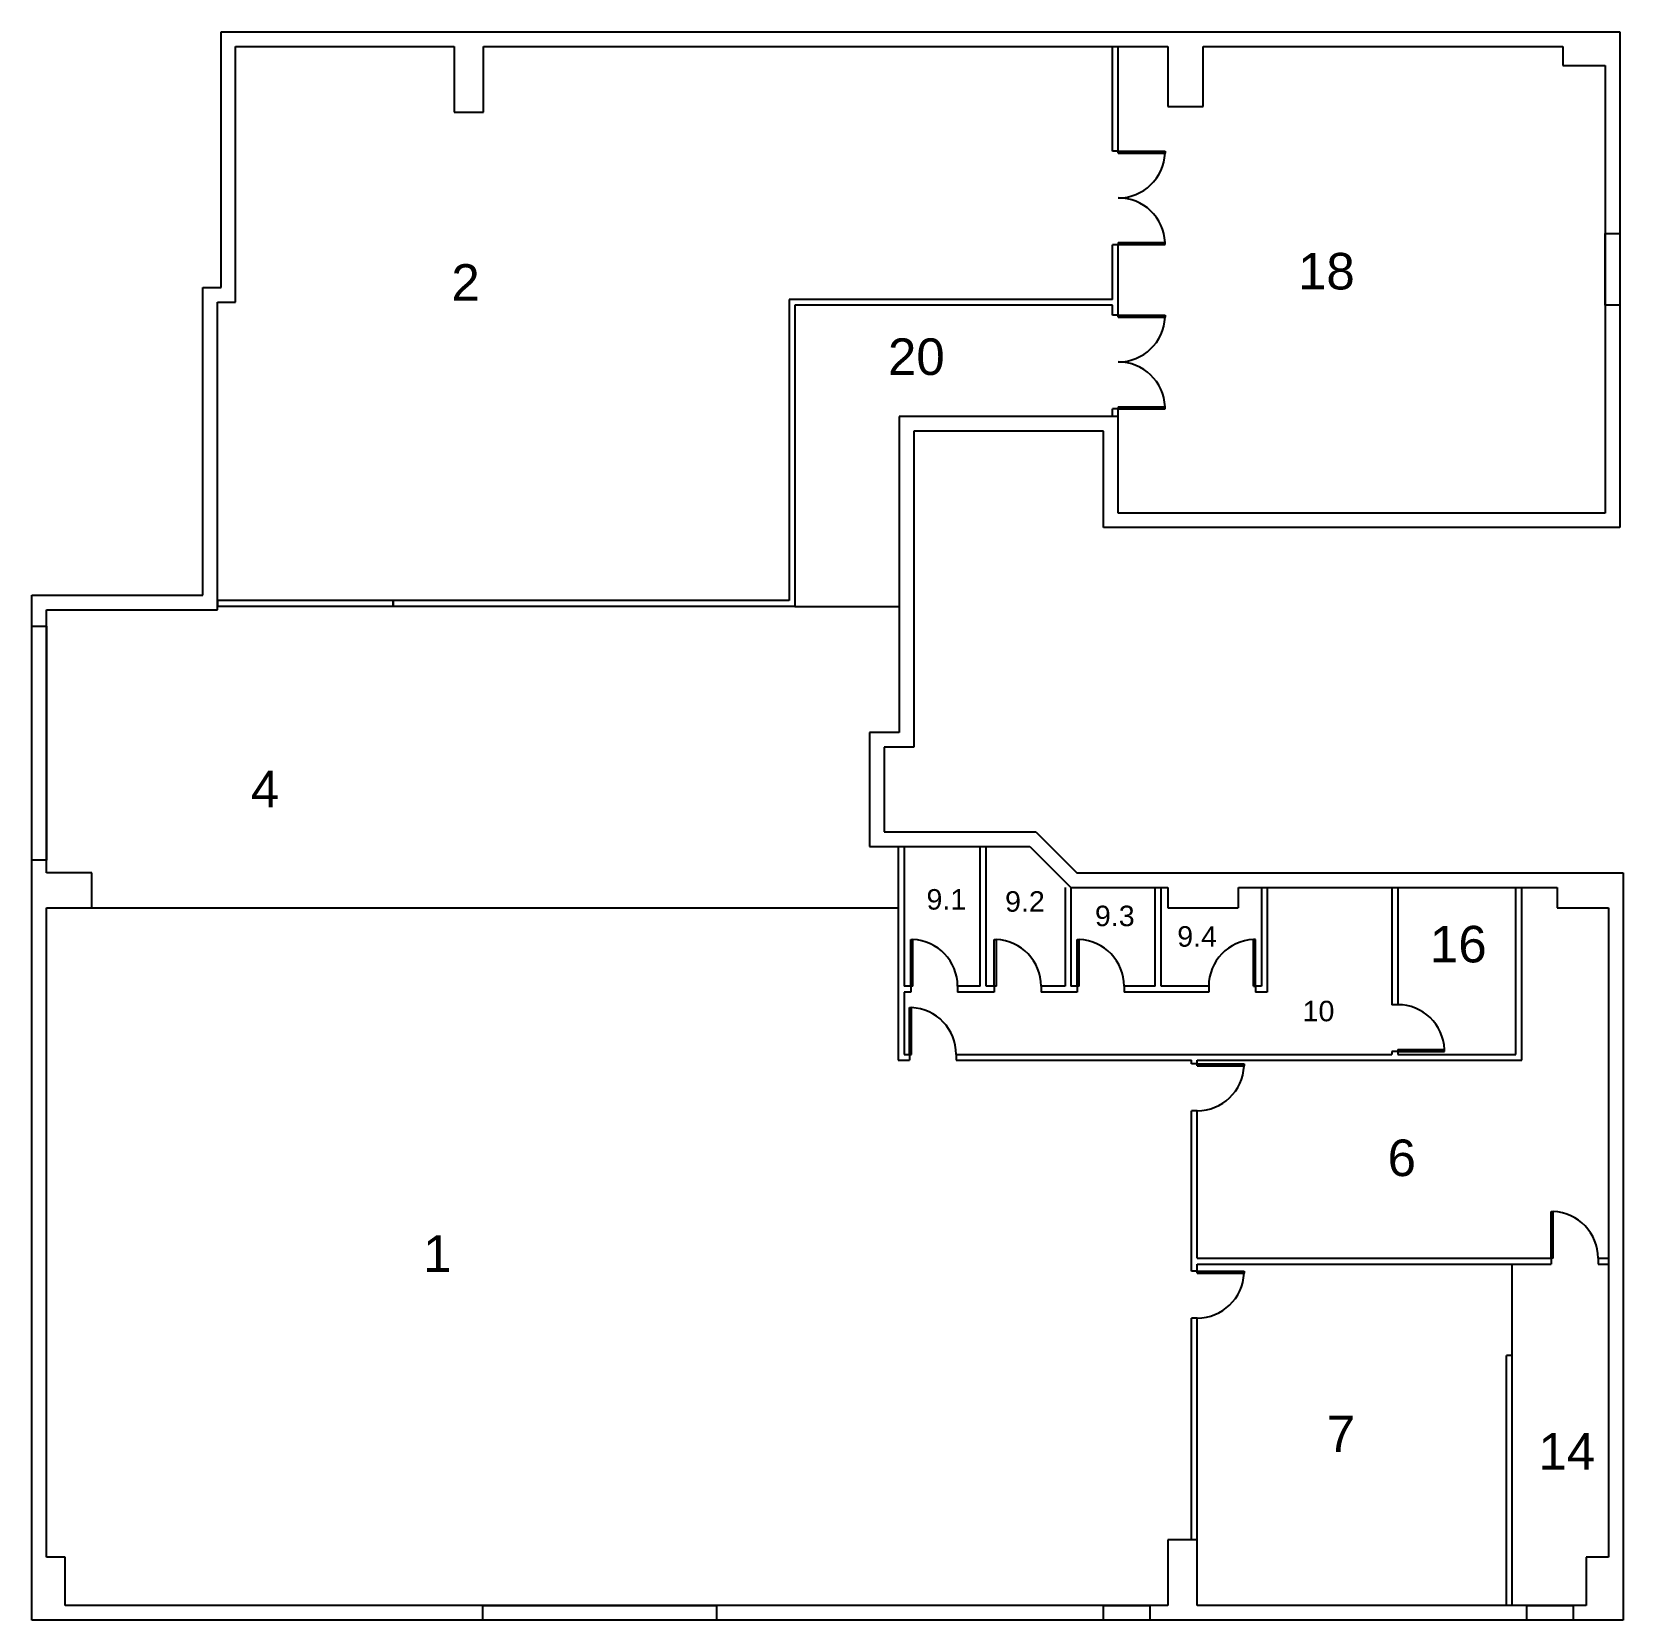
# Model space of a CAD drawing. Header units: millimetres. Extents: x 474.3 to 501.5, y 2759.7 to 2786.8.
import ezdxf

# ---------------------------------------------------------------- set-up
doc = ezdxf.new("R2010")
doc.units = ezdxf.units.MM
for name, color, linetype in [('BORDERS', 6, 'Continuous'), ('INNER_DOORS', 1, 'Continuous'), ('INNER_WALLS', 3, 'Continuous'), ('NAMES', 7, 'Continuous'), ('OUTER_DOORS', 2, 'Continuous'), ('OUTER_WALLS', 5, 'Continuous')]:
    doc.layers.add(name, color=color, linetype=linetype)
doc.styles.get("Standard").update_dxf_attribs({"font": 'arial.ttf'})

msp = doc.modelspace()

# ---------------------------------------------------------------- linework, layer by layer
at = {"layer": 'BORDERS'}
for p, q in [((487.32, 2776.984), (489.099, 2776.984)), ((475.299, 2771.832), (489.084, 2771.832)), ((499.581, 2764.178), (499.581, 2765.743))]:
    msp.add_line(p, q, dxfattribs=at)
at = {"layer": 'INNER_DOORS'}
for p, q in [((492.846, 2784.767), (493.646, 2784.767)), ((492.846, 2784.732), (492.846, 2784.767)), ((492.846, 2784.732), (493.646, 2784.732)), ((493.646, 2784.767), (493.646, 2784.732)), ((492.846, 2783.202), (492.846, 2783.167)), ((492.846, 2783.202), (493.646, 2783.202)), ((492.846, 2783.167), (493.646, 2783.167)), ((493.646, 2783.167), (493.646, 2783.202)), ((492.846, 2781.962), (493.646, 2781.962)), ((492.846, 2781.927), (492.846, 2781.962)), ((492.846, 2781.927), (493.646, 2781.927)), ((493.646, 2781.962), (493.646, 2781.927)), ((492.846, 2780.397), (492.846, 2780.362)), ((492.846, 2780.397), (493.646, 2780.397)), ((492.846, 2780.362), (493.646, 2780.362)), ((493.646, 2780.362), (493.646, 2780.397)), ((480.454, 2777.084), (477.45, 2777.084)), ((477.45, 2777.084), (477.45, 2776.984)), ((480.454, 2777.084), (480.454, 2776.984)), ((480.454, 2776.984), (477.45, 2776.984)), ((489.3, 2770.491), (489.3, 2771.291)), ((489.3, 2771.291), (489.335, 2771.291)), ((489.335, 2770.491), (489.335, 2771.291)), ((490.727, 2770.491), (490.727, 2771.291)), ((490.727, 2771.291), (490.762, 2771.291)), ((490.762, 2770.491), (490.762, 2771.291)), ((492.145, 2770.491), (492.145, 2771.291)), ((492.145, 2771.291), (492.18, 2771.291)), ((492.18, 2770.491), (492.18, 2771.291)), ((495.158, 2770.491), (495.158, 2771.291)), ((495.193, 2771.291), (495.158, 2771.291)), ((495.193, 2770.491), (495.193, 2771.291)), ((489.335, 2770.491), (489.3, 2770.491)), ((490.762, 2770.491), (490.727, 2770.491)), ((492.18, 2770.491), (492.145, 2770.491)), ((495.158, 2770.491), (495.193, 2770.491)), ((489.276, 2769.327), (489.276, 2770.127)), ((489.276, 2770.127), (489.311, 2770.127)), ((489.311, 2769.327), (489.311, 2770.127)), ((489.311, 2769.327), (489.276, 2769.327)), ((497.623, 2769.412), (497.623, 2769.377)), ((497.623, 2769.412), (498.423, 2769.412)), ((497.623, 2769.377), (498.423, 2769.377)), ((498.423, 2769.377), (498.423, 2769.412)), ((494.196, 2769.164), (494.996, 2769.164)), ((494.196, 2769.129), (494.196, 2769.164)), ((494.196, 2769.129), (494.996, 2769.129)), ((494.996, 2769.164), (494.996, 2769.129)), ((500.248, 2765.843), (500.248, 2766.643)), ((500.248, 2766.643), (500.283, 2766.643)), ((500.283, 2765.843), (500.283, 2766.643)), ((500.283, 2765.843), (500.248, 2765.843)), ((494.196, 2765.621), (494.996, 2765.621)), ((494.196, 2765.586), (494.196, 2765.621)), ((494.196, 2765.586), (494.996, 2765.586)), ((494.996, 2765.621), (494.996, 2765.586))]:
    msp.add_line(p, q, dxfattribs=at)
for centre, start, end in [((492.846, 2784.767), 270, 357.4377), ((492.846, 2783.166), 2.5623, 90), ((492.846, 2781.963), 270, 357.4377), ((492.846, 2780.361), 2.5623, 90), ((489.299, 2770.491), 0, 87.4377), ((490.726, 2770.491), 0, 87.4377), ((492.144, 2770.491), 0, 87.4377), ((495.194, 2770.491), 92.5623, 180), ((489.275, 2769.327), 0, 87.4377), ((497.623, 2769.376), 2.5623, 90), ((494.196, 2769.164), 270, 357.4377), ((500.247, 2765.843), 0, 87.4377), ((494.196, 2765.622), 270, 357.4377)]:
    msp.add_arc(centre, 0.801, start, end, dxfattribs=at)
at = {"layer": 'INNER_WALLS'}
for p, q in [((492.746, 2784.767), (492.746, 2786.555)), ((492.846, 2784.767), (492.846, 2786.555)), ((492.846, 2784.767), (492.746, 2784.767)), ((492.746, 2782.232), (492.746, 2783.166)), ((492.846, 2783.166), (492.746, 2783.166)), ((492.846, 2781.962), (492.846, 2783.166)), ((492.746, 2782.232), (487.22, 2782.232)), ((487.22, 2782.232), (487.22, 2777.084)), ((487.32, 2782.132), (487.32, 2776.984)), ((492.746, 2782.132), (487.32, 2782.132)), ((492.746, 2781.962), (492.746, 2782.132)), ((492.846, 2781.962), (492.746, 2781.962)), ((492.746, 2780.23), (492.746, 2780.362)), ((492.846, 2780.362), (492.746, 2780.362)), ((492.846, 2780.23), (492.846, 2780.362)), ((487.22, 2777.084), (480.454, 2777.084)), ((480.454, 2776.984), (480.454, 2777.084)), ((487.32, 2776.984), (480.454, 2776.984)), ((489.084, 2772.882), (489.084, 2769.227)), ((489.184, 2772.882), (489.184, 2770.491)), ((490.487, 2770.491), (490.487, 2772.882)), ((490.587, 2770.491), (490.587, 2772.882)), ((491.937, 2772.179), (491.937, 2770.491)), ((492.037, 2772.179), (492.037, 2770.491)), ((493.478, 2770.491), (493.478, 2772.179)), ((493.578, 2770.491), (493.578, 2772.179)), ((495.293, 2772.179), (495.293, 2770.491)), ((495.393, 2772.179), (495.393, 2770.391)), ((497.523, 2772.179), (497.523, 2770.177)), ((497.623, 2772.179), (497.623, 2770.177)), ((499.643, 2769.327), (499.643, 2772.179)), ((499.743, 2769.227), (499.743, 2772.179)), ((489.3, 2770.491), (489.184, 2770.491)), ((489.184, 2770.391), (489.184, 2769.327)), ((489.3, 2770.391), (489.184, 2770.391)), ((489.3, 2770.491), (489.3, 2770.391)), ((490.487, 2770.491), (490.1, 2770.491)), ((490.1, 2770.491), (490.1, 2770.391)), ((490.727, 2770.391), (490.1, 2770.391)), ((490.487, 2770.387), (490.487, 2770.391)), ((490.727, 2770.491), (490.587, 2770.491)), ((490.587, 2770.387), (490.587, 2770.391)), ((490.727, 2770.491), (490.727, 2770.391)), ((491.937, 2770.491), (491.527, 2770.491)), ((491.527, 2770.491), (491.527, 2770.391)), ((492.145, 2770.391), (491.527, 2770.391)), ((492.145, 2770.491), (492.037, 2770.491)), ((492.145, 2770.491), (492.145, 2770.391)), ((493.478, 2770.491), (492.945, 2770.491)), ((492.945, 2770.491), (492.945, 2770.391)), ((494.393, 2770.391), (492.945, 2770.391)), ((494.393, 2770.491), (493.578, 2770.491)), ((494.393, 2770.491), (494.393, 2770.391)), ((495.293, 2770.491), (495.193, 2770.491)), ((495.193, 2770.491), (495.193, 2770.391)), ((495.393, 2770.391), (495.193, 2770.391)), ((497.623, 2770.177), (497.523, 2770.177)), ((489.084, 2769.227), (489.276, 2769.227)), ((489.184, 2769.327), (489.311, 2769.327)), ((489.276, 2769.327), (489.276, 2769.227)), ((490.076, 2769.327), (490.076, 2769.227)), ((490.076, 2769.327), (497.523, 2769.327)), ((490.076, 2769.227), (494.096, 2769.227)), ((494.096, 2769.164), (494.096, 2769.227)), ((494.196, 2769.227), (499.743, 2769.227)), ((494.196, 2769.164), (494.196, 2769.227)), ((497.623, 2769.377), (497.523, 2769.377)), ((497.523, 2769.377), (497.523, 2769.327)), ((497.623, 2769.377), (497.623, 2769.327)), ((497.623, 2769.327), (499.643, 2769.327)), ((494.196, 2769.164), (494.096, 2769.164)), ((494.196, 2768.364), (494.096, 2768.364)), ((494.096, 2765.621), (494.096, 2768.364)), ((494.196, 2765.843), (494.196, 2768.364)), ((494.196, 2765.843), (500.248, 2765.843)), ((494.196, 2765.743), (500.248, 2765.743)), ((494.196, 2765.621), (494.196, 2765.743)), ((500.248, 2765.843), (500.248, 2765.743)), ((501.048, 2765.843), (501.048, 2765.743)), ((501.048, 2765.843), (501.227, 2765.843)), ((501.048, 2765.743), (501.227, 2765.743)), ((494.196, 2765.621), (494.096, 2765.621)), ((494.096, 2761.029), (494.096, 2764.821)), ((494.196, 2764.821), (494.096, 2764.821)), ((494.196, 2761.029), (494.196, 2764.821)), ((499.481, 2759.907), (499.481, 2764.178)), ((499.581, 2764.178), (499.481, 2764.178)), ((499.581, 2759.907), (499.581, 2764.178))]:
    msp.add_line(p, q, dxfattribs=at)
at = {"layer": 'OUTER_DOORS'}
for p, q in [((501.172, 2782.132), (501.172, 2783.358)), ((501.172, 2783.358), (501.422, 2783.358)), ((501.422, 2783.358), (501.422, 2782.132)), ((501.422, 2782.132), (501.172, 2782.132)), ((474.275, 2772.647), (474.275, 2776.647)), ((474.275, 2776.647), (474.524, 2776.647)), ((474.524, 2776.647), (474.524, 2772.647)), ((474.524, 2772.647), (474.275, 2772.647)), ((481.98, 2759.907), (485.98, 2759.907)), ((481.98, 2759.907), (481.98, 2759.657)), ((485.98, 2759.907), (485.98, 2759.657)), ((492.588, 2759.907), (492.588, 2759.657)), ((492.588, 2759.907), (493.388, 2759.907)), ((493.388, 2759.907), (493.388, 2759.657)), ((499.824, 2759.907), (499.824, 2759.657)), ((499.824, 2759.907), (500.624, 2759.907)), ((500.624, 2759.907), (500.624, 2759.657)), ((485.98, 2759.657), (481.98, 2759.657)), ((493.388, 2759.657), (492.588, 2759.657)), ((500.624, 2759.657), (499.824, 2759.657))]:
    msp.add_line(p, q, dxfattribs=at)
at = {"layer": 'OUTER_WALLS'}
for p, q in [((477.509, 2786.804), (501.422, 2786.804)), ((477.509, 2782.436), (477.509, 2786.804)), ((501.422, 2786.804), (501.422, 2778.33)), ((477.759, 2786.555), (481.496, 2786.555)), ((477.759, 2782.186), (477.759, 2786.555)), ((481.496, 2786.555), (481.496, 2785.429)), ((481.996, 2785.429), (481.996, 2786.555)), ((481.996, 2786.555), (493.696, 2786.555)), ((493.696, 2786.555), (493.696, 2785.53)), ((494.298, 2785.53), (494.298, 2786.555)), ((494.298, 2786.555), (500.448, 2786.555)), ((500.448, 2786.555), (500.448, 2786.229)), ((500.448, 2786.229), (501.172, 2786.229)), ((501.172, 2786.229), (501.172, 2778.579)), ((493.696, 2785.53), (494.298, 2785.53)), ((481.496, 2785.429), (481.996, 2785.429)), ((477.2, 2777.178), (477.2, 2782.436)), ((477.2, 2782.436), (477.509, 2782.436)), ((477.45, 2776.928), (477.45, 2782.186)), ((477.45, 2782.186), (477.759, 2782.186)), ((492.846, 2780.23), (489.099, 2780.23)), ((489.099, 2780.23), (489.099, 2774.829)), ((492.846, 2778.579), (492.846, 2780.23)), ((492.596, 2779.98), (489.349, 2779.98)), ((489.349, 2779.98), (489.349, 2774.579)), ((492.596, 2778.33), (492.596, 2779.98)), ((501.172, 2778.579), (492.846, 2778.579)), ((501.422, 2778.33), (492.596, 2778.33)), ((474.275, 2759.657), (474.275, 2777.178)), ((474.275, 2777.178), (477.2, 2777.178)), ((474.524, 2772.429), (474.524, 2776.928)), ((474.524, 2776.928), (477.45, 2776.928)), ((489.099, 2774.829), (488.595, 2774.829)), ((488.595, 2774.829), (488.595, 2772.882)), ((489.349, 2774.579), (488.845, 2774.579)), ((488.845, 2774.579), (488.845, 2773.131)), ((488.845, 2773.131), (491.438, 2773.131)), ((491.438, 2773.131), (492.14, 2772.429)), ((488.595, 2772.882), (491.334, 2772.882)), ((491.334, 2772.882), (492.037, 2772.179)), ((475.299, 2772.429), (474.524, 2772.429)), ((475.299, 2771.832), (475.299, 2772.429)), ((492.14, 2772.429), (501.477, 2772.429)), ((501.477, 2772.429), (501.477, 2759.657)), ((492.037, 2772.179), (493.696, 2772.179)), ((493.696, 2772.179), (493.696, 2771.832)), ((494.899, 2771.832), (494.899, 2772.179)), ((494.899, 2772.179), (500.347, 2772.179)), ((500.347, 2772.179), (500.347, 2771.832)), ((474.524, 2760.732), (474.524, 2771.832)), ((474.524, 2771.832), (475.299, 2771.832)), ((493.696, 2771.832), (494.894, 2771.832)), ((500.347, 2771.832), (501.227, 2771.832)), ((501.227, 2771.832), (501.227, 2760.732)), ((494.196, 2761.029), (493.696, 2761.029)), ((493.696, 2761.029), (493.696, 2759.907)), ((494.196, 2759.907), (494.196, 2761.029)), ((474.846, 2760.732), (474.524, 2760.732)), ((474.846, 2759.907), (474.846, 2760.732)), ((501.227, 2760.732), (500.846, 2760.732)), ((500.846, 2760.732), (500.846, 2759.907)), ((493.696, 2759.907), (474.846, 2759.907)), ((500.846, 2759.907), (494.196, 2759.907)), ((501.477, 2759.657), (474.275, 2759.657))]:
    msp.add_line(p, q, dxfattribs=at)

# ---------------------------------------------------------------- texts
at = {"layer": 'NAMES', "attachment_point": 1}
for s, insert, char_height, width in [('2', (481.446, 2782.833), 0.625, 0.39576), ('18', (495.918, 2783.026), 0.625, 0.39576), ('20', (488.909, 2781.565), 0.625, 0.39576), ('4', (478.018, 2774.174), 0.625, 0.39576), ('9.1', (489.568, 2772.152), 0.35, 0.39576), ('9.2', (490.911, 2772.116), 0.35, 0.39576), ('9.3', (492.447, 2771.869), 0.35, 0.39576), ('9.4', (493.854, 2771.518), 0.35, 0.29682), ('16', (498.173, 2771.524), 0.625, 0.39576), ('10', (495.997, 2770.243), 0.35, 0.39576), ('6', (497.45, 2767.872), 0.625, 0.39576), ('1', (480.965, 2766.235), 0.625, 0.39576), ('7', (496.41, 2763.154), 0.625, 0.39576), ('14', (500.027, 2762.854), 0.625, 0.39576)]:
    msp.add_mtext(s, dxfattribs=dict(at, insert=insert, char_height=char_height, width=width))

doc.saveas('drawing.dxf')
